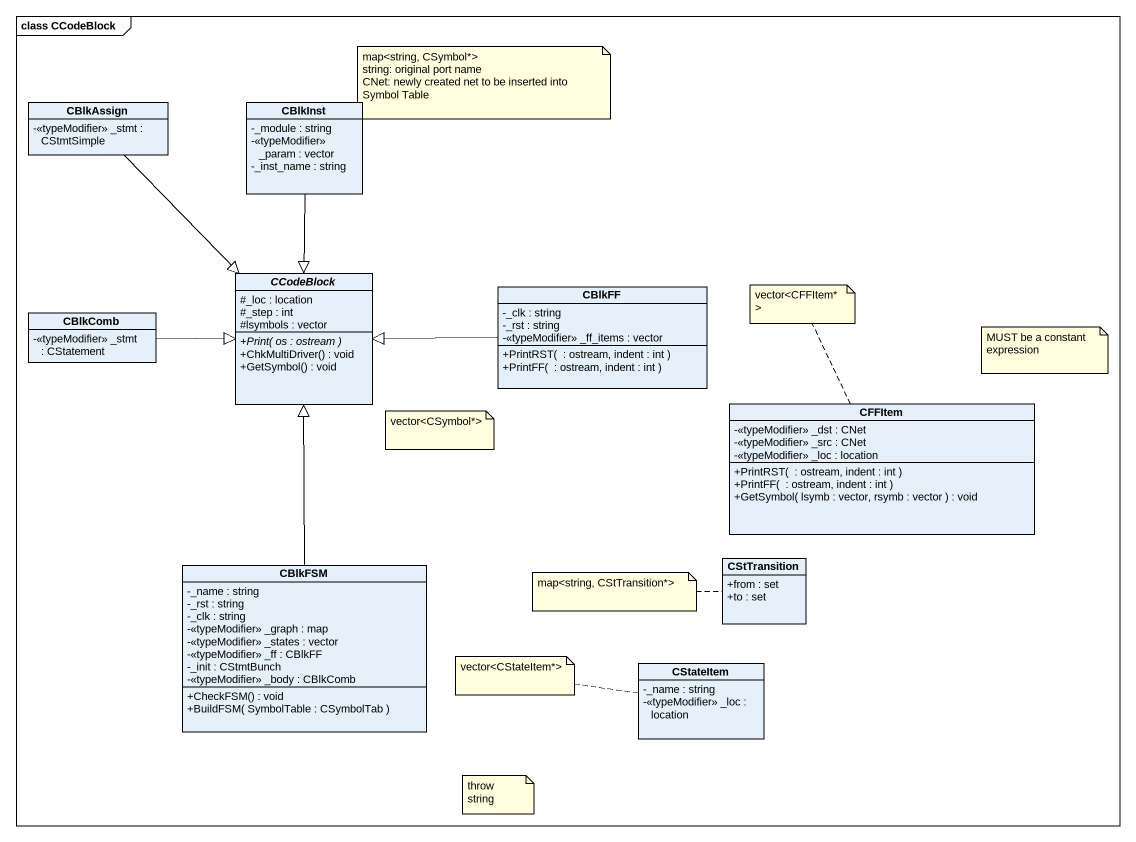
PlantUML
@startuml
mainframe class CCodeBlock
hide circle
hide empty members
skinparam classAttributeIconSize 0
class CBlkAssign {
  -<<typeModifier>> _stmt : CStmtSimple
}
class CBlkInst {
  -_module : string
  -<<typeModifier>> _param : vector
  -_inst_name : string
}
abstract class CCodeBlock {
  #_loc : location
  #_step : int
  #lsymbols : vector
  {abstract} +Print( os : ostream )
  +ChkMultiDriver() : void
  +GetSymbol() : void
}
class CBlkComb {
  -<<typeModifier>> _stmt : CStatement
}
class CBlkFF {
  -_clk : string
  -_rst : string
  -<<typeModifier>> _ff_items : vector
  +PrintRST(  : ostream, indent : int )
  +PrintFF(  : ostream, indent : int )
}
class CFFItem {
  -<<typeModifier>> _dst : CNet
  -<<typeModifier>> _src : CNet
  -<<typeModifier>> _loc : location
  +PrintRST(  : ostream, indent : int )
  +PrintFF(  : ostream, indent : int )
  +GetSymbol( lsymb : vector, rsymb : vector ) : void
}
class CBlkFSM {
  -_name : string
  -_rst : string
  -_clk : string
  -<<typeModifier>> _graph : map
  -<<typeModifier>> _states : vector
  -<<typeModifier>> _ff : CBlkFF
  -_init : CStmtBunch
  -<<typeModifier>> _body : CBlkComb
  +CheckFSM() : void
  +BuildFSM( SymbolTable : CSymbolTab )
}
class CStTransition {
  +from : set
  +to : set
}
class CStateItem {
  -_name : string
  -<<typeModifier>> _loc : location
}
CBlkAssign --|> CCodeBlock
CBlkInst --|> CCodeBlock
CBlkComb -right-|> CCodeBlock
CBlkFF -left-|> CCodeBlock
CBlkFSM -up-|> CCodeBlock
note as N1
  map<string, CSymbol*>
  string: original port name
  CNet: newly created net to be inserted into Symbol Table
end note
note top of CFFItem : vector<CFFItem*>
note as N3
  MUST be a constant expression
end note
note as N4
  vector<CSymbol*>
end note
note left of CStTransition : map<string, CStTransition*>
note left of CStateItem : vector<CStateItem*>
note as N7
  throw string
end note
@enduml
